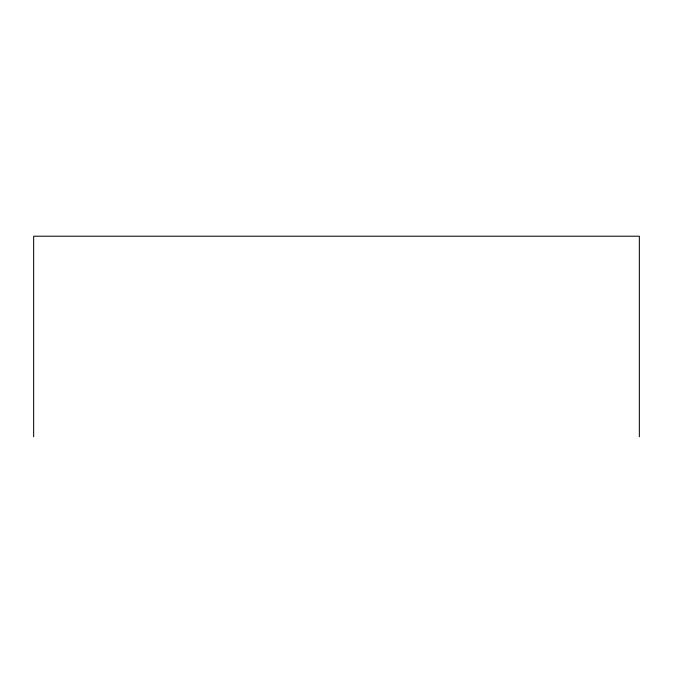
<?xml version="1.0" encoding="UTF-8"?>
<svg xmlns="http://www.w3.org/2000/svg" width="673" height="673" viewBox="0 0 673 673"><rect width="100%" height="100%" fill="white"/><g stroke="black" fill="none" stroke-linecap="round" stroke-linejoin="round"><path stroke-width="1.01" d="M639.35 436.785L639.35 236.215L33.65 236.215L33.65 436.785"/></g></svg>
